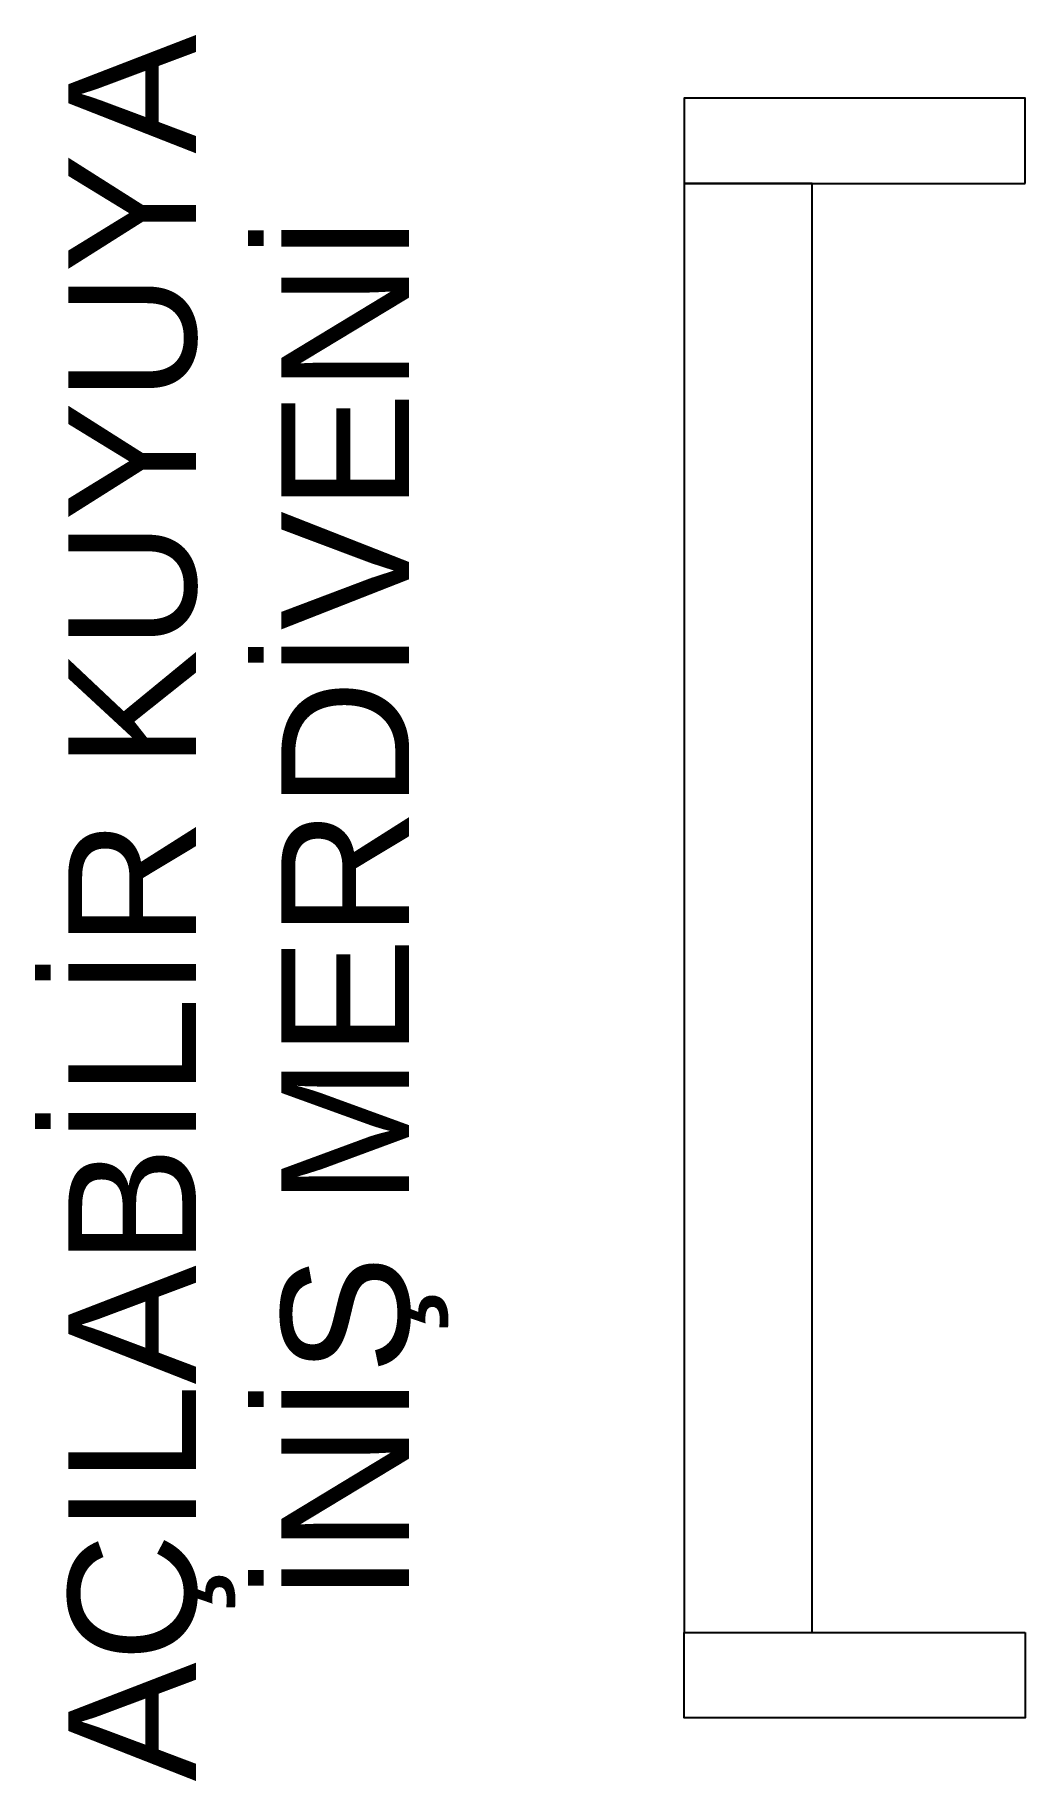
# Model space of a CAD drawing. Header units: millimetres. Extents: x -232 to 0, y -15 to 395.
import ezdxf

# ---------------------------------------------------------------- set-up
doc = ezdxf.new("R2010")
doc.units = ezdxf.units.MM
doc.styles.get("Standard").update_dxf_attribs({"font": 'arial.ttf'})

msp = doc.modelspace()

# ---------------------------------------------------------------- linework, layer by layer
for points in [[(0, 360), (0, 380), (-80, 380), (-80, 360)], [(-80, 20), (-50, 20), (-50, 360), (-80, 360)], [(0, 20), (0, 0), (-80, 0), (-80, 20)]]:
    msp.add_lwpolyline(points, close=True)

# ---------------------------------------------------------------- texts
at = {"insert": (-180, 190), "char_height": 30, "width": 660.807, "attachment_point": 5, "rotation": 90}
msp.add_mtext('AÇILABİLİR KUYUYA\\PİNİŞ MERDİVENİ', dxfattribs=at)

doc.saveas('drawing.dxf')
